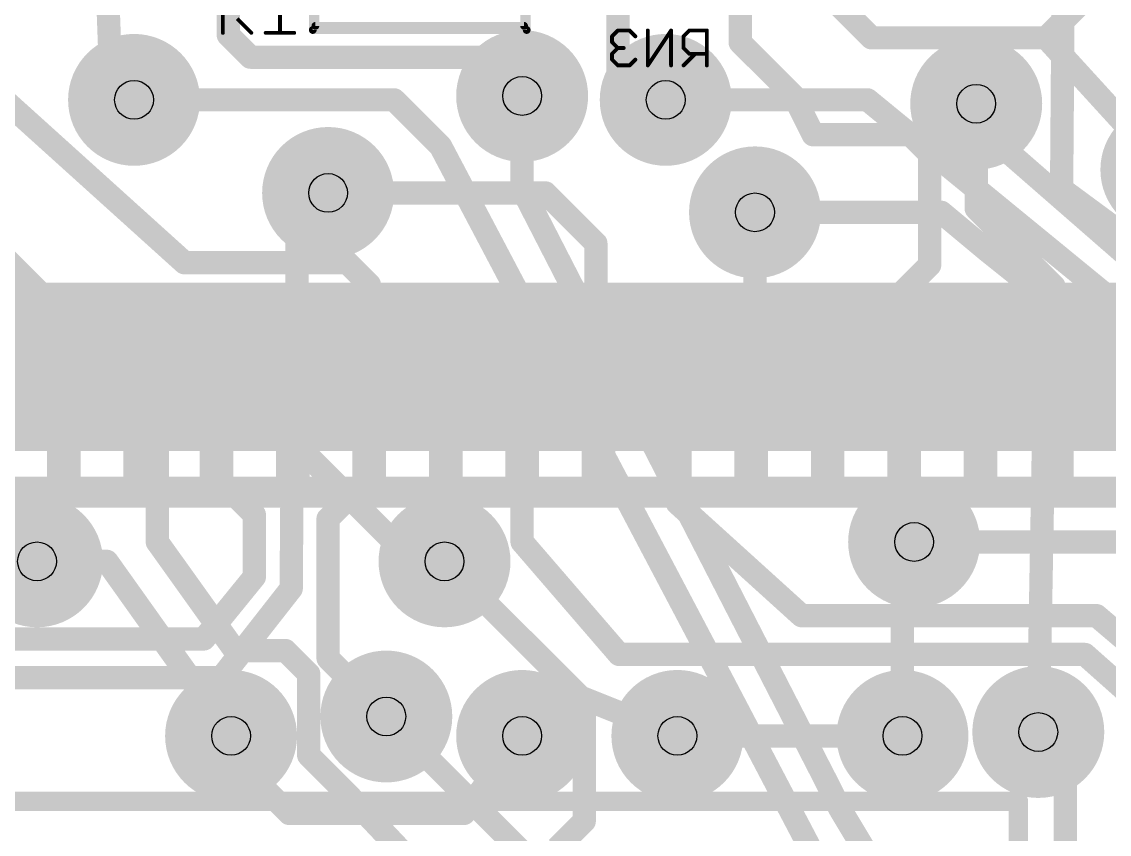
# Model space of a CAD drawing. Extents: x -10.2 to 81, y -3.9 to 69.4.
# Drawn here: x 55.78 to 62.9, y 38.22 to 43.54 of the extents above; entities that cross this region are included whole.
import ezdxf

# ---------------------------------------------------------------- set-up
doc = ezdxf.new("R2010")
doc.units = 0
for name, color, linetype in [('1', 22, 'CONTINUOUS'), ('16', 175, 'CONTINUOUS'), ('18', 82, 'CONTINUOUS'), ('21', 253, 'CONTINUOUS'), ('22', 253, 'CONTINUOUS'), ('25', 253, 'CONTINUOUS'), ('26', 253, 'CONTINUOUS'), ('29', 253, 'CONTINUOUS'), ('30', 253, 'CONTINUOUS'), ('32', 253, 'CONTINUOUS'), ('40', 175, 'CONTINUOUS'), ('44', 253, 'CONTINUOUS'), ('52', 253, 'CONTINUOUS')]:
    doc.layers.add(name, color=color, linetype=linetype)

# ---------------------------------------------------------------- blocks, each defined once
blk = doc.blocks.new('RECT')
blk.add_solid([(-0.5, -0.5), (0.5, -0.5), (-0.5, 0.5), (0.5, 0.5)])
blk = doc.blocks.new('ROUNDV')
at = {"const_width": 0.5}
blk.add_lwpolyline([(0, -0.25, 1), (0, 0.25, 1), (0, -0.25)], format="xyb", dxfattribs=at)

msp = doc.modelspace()

# ---------------------------------------------------------------- linework, layer by layer
at = {"layer": '1', "const_width": 0.1524}
for points in [[(60.0075, 44.7675), (61.341, 43.434)], [(62.484, 43.434), (62.992, 43.942)], [(61.341, 43.434), (62.484, 43.434)], [(62.484, 43.434), (63.2714, 42.5704)], [(58.2168, 43.0276), (56.515, 43.0276)], [(58.5216, 42.7228), (58.2168, 43.0276)], [(59.055, 42.4434), (59.055, 43.053)], [(59.9948, 43.0276), (61.3156, 43.0276)], [(61.3156, 43.0276), (67.6402, 37.846)], [(62.0776, 42.8244), (62.0268, 43.0022)], [(63.4746, 41.6052), (62.0776, 42.8244)], [(56.6674, 40.9956), (54.9148, 42.7482)], [(58.5216, 42.7228), (60.325, 39.3009)], [(57.785, 42.418), (57.5818, 42.2148)], [(59.055, 42.4434), (61.0362, 38.5826)], [(61.7982, 42.291), (60.579, 42.291)], [(62.103, 42.037), (61.7982, 42.291)], [(57.5818, 42.2148), (57.5818, 40.767)], [(62.103, 42.037), (62.484, 41.7322)], [(62.484, 41.7322), (62.4332, 38.8874)], [(56.6674, 40.132), (56.6674, 40.9956)], [(57.5818, 40.767), (58.3438, 40.005)], [(57.1754, 39.4208), (56.6674, 40.132)], [(61.5442, 39.9034), (61.6204, 40.132)], [(55.88, 40.005), (56.3372, 40.005)], [(56.3372, 40.005), (57.15, 38.862)], [(58.3438, 40.005), (58.547, 40.005)], [(61.5442, 38.862), (61.5442, 39.9034)], [(57.5056, 39.4208), (57.1754, 39.4208)], [(57.658, 39.2684), (57.5056, 39.4208)], [(60.325, 39.3009), (61.3028, 37.4341)], [(57.658, 38.735), (57.658, 39.2684)], [(59.055, 38.862), (59.309, 39.116)], [(59.309, 39.116), (59.436, 39.116)], [(59.436, 39.116), (60.071, 38.862)], [(59.309, 37.846), (58.166, 38.989)], [(57.912, 38.481), (57.658, 38.735)], [(61.1378, 38.3794), (61.0362, 38.5826)], [(57.912, 38.481), (58.801, 37.5389)], [(61.2902, 38.1254), (61.1378, 38.3794)]]:
    msp.add_lwpolyline(points, dxfattribs=at)
at = {"layer": '1', "const_width": 0.0762}
for points in [[(61.341, 43.4721, 1), (61.341, 43.3959)], [(61.3141, 43.4071, 1), (61.3679, 43.4609)], [(62.5122, 43.4597, 1), (62.4558, 43.4083)], [(62.4571, 43.4609, 1), (62.5109, 43.4071)], [(62.484, 43.3959, 1), (62.484, 43.4721)], [(56.515, 43.0657, 1), (56.515, 42.9895)], [(58.2437, 43.0545, 1), (58.1899, 43.0007)], [(58.2168, 42.9895, 1), (58.2168, 43.0657)], [(59.0931, 43.053, 1), (59.0169, 43.053)], [(59.9948, 43.0657, 1), (59.9948, 42.9895)], [(61.3397, 43.0571, 1), (61.2915, 42.9981)], [(61.3156, 42.9895, 1), (61.3156, 43.0657)], [(62.0634, 43.0127, 1), (61.9902, 42.9917)], [(62.1027, 42.8531, 1), (62.0525, 42.7957)], [(62.041, 42.8139, 1), (62.1142, 42.8349)], [(58.5553, 42.7406, 1), (58.4879, 42.705)], [(58.4947, 42.6959, 1), (58.5485, 42.7497)], [(57.8119, 42.3911, 1), (57.7581, 42.4449)], [(59.0889, 42.4608, 1), (59.0211, 42.426)], [(59.0169, 42.4434, 1), (59.0931, 42.4434)], [(60.579, 42.3291, 1), (60.579, 42.2529)], [(61.8226, 42.3203, 1), (61.7738, 42.2617)], [(61.7982, 42.2529, 1), (61.7982, 42.3291)], [(57.6199, 42.2148, 1), (57.5437, 42.2148)], [(57.5549, 42.2417, 1), (57.6087, 42.1879)], [(62.1268, 42.0668, 1), (62.0792, 42.0072)], [(62.0786, 42.0077, 1), (62.1274, 42.0663)], [(62.5221, 41.7315, 1), (62.4459, 41.7329)], [(62.4602, 41.7024, 1), (62.5078, 41.762)], [(56.7055, 40.9956, 1), (56.6293, 40.9956)], [(56.6405, 40.9687, 1), (56.6943, 41.0225)], [(57.5437, 40.767, 1), (57.6199, 40.767)], [(57.6087, 40.7939, 1), (57.5549, 40.7401)], [(56.6984, 40.1541, 1), (56.6364, 40.1099)], [(56.6293, 40.132, 1), (56.7055, 40.132)], [(61.6565, 40.12, 1), (61.5843, 40.144)], [(55.88, 40.0431, 1), (55.88, 39.9669)], [(56.3682, 40.0271, 1), (56.3062, 39.9829)], [(56.3372, 39.9669, 1), (56.3372, 40.0431)], [(58.3438, 40.0431, 1), (58.3438, 39.9669)], [(58.547, 39.9669, 1), (58.547, 40.0431)], [(58.3169, 39.9781, 1), (58.3707, 40.0319)], [(61.5823, 39.9034, 1), (61.5061, 39.9034)], [(61.5081, 39.9154, 1), (61.5803, 39.8914)], [(57.1754, 39.4589, 1), (57.1754, 39.3827)], [(57.1444, 39.3987, 1), (57.2064, 39.4429)], [(57.5325, 39.4477, 1), (57.4787, 39.3939)], [(57.5056, 39.3827, 1), (57.5056, 39.4589)], [(60.3588, 39.3186, 1), (60.2912, 39.2832)], [(57.6961, 39.2684, 1), (57.6199, 39.2684)], [(57.6311, 39.2415, 1), (57.6849, 39.2953)], [(60.2913, 39.2831, 1), (60.3587, 39.3187)], [(59.309, 39.1541, 1), (59.309, 39.0779)], [(59.3359, 39.0891, 1), (59.2821, 39.1429)], [(59.4501, 39.1514, 1), (59.4219, 39.0806)], [(59.436, 39.0779, 1), (59.436, 39.1541)], [(58.1929, 39.0159, 1), (58.1391, 38.9621)], [(60.0569, 38.8266, 1), (60.0851, 38.8974)], [(57.119, 38.8399, 1), (57.181, 38.8841)], [(59.0281, 38.8889, 1), (59.0819, 38.8351)], [(61.5061, 38.862, 1), (61.5823, 38.862)], [(62.3951, 38.8881, 1), (62.4713, 38.8867)], [(57.6849, 38.7619, 1), (57.6311, 38.7081)], [(57.6199, 38.735, 1), (57.6961, 38.735)], [(61.0703, 38.5996, 1), (61.0021, 38.5656)], [(61.0023, 38.5652, 1), (61.0701, 38.6)], [(57.9397, 38.5071, 1), (57.8843, 38.4549)], [(57.8851, 38.4541, 1), (57.9389, 38.5079)], [(61.1705, 38.399, 1), (61.1051, 38.3598)], [(61.1037, 38.3624, 1), (61.1719, 38.3964)]]:
    msp.add_lwpolyline(points, format="xyb", dxfattribs=at)
at = {"layer": '16', "const_width": 0.1524}
for points in [[(62.611, 45.72), (62.5856, 42.4434)], [(56.3319, 43.9985), (56.3573, 43.3123)], [(57.1319, 43.9985), (57.1319, 43.4521)], [(59.6822, 43.9927), (59.6822, 43.1878)], [(60.4822, 43.9927), (60.4822, 43.4038)], [(57.1319, 43.4521), (57.277, 43.307)], [(60.4822, 43.4038), (60.833, 43.053)], [(56.3573, 43.3123), (56.515, 43.0276)], [(57.277, 43.307), (58.801, 43.307)], [(58.801, 43.307), (59.055, 43.053)], [(55.5319, 43.1471), (56.8452, 41.9608)], [(59.6822, 43.1878), (59.9948, 43.0276)], [(60.833, 43.053), (60.96, 42.799)], [(62.0268, 42.3164), (62.0268, 43.0022)], [(60.96, 42.799), (61.595, 42.799)], [(61.595, 42.799), (61.722, 42.672)], [(61.722, 42.672), (61.722, 41.9457)], [(59.2074, 42.418), (57.785, 42.418)], [(59.5376, 42.0878), (59.2074, 42.418)], [(63.5547, 41.7283), (62.5856, 42.4434)], [(60.579, 42.291), (60.579, 41.3026)], [(62.5348, 41.8084), (62.0268, 42.3164)], [(59.5376, 41.2955), (59.5376, 42.0878)], [(57.912, 41.9608), (56.8452, 41.9608)], [(58.0547, 41.8181), (57.912, 41.9608)], [(61.722, 41.9457), (61.0547, 41.2784)], [(58.0547, 41.2784), (58.0547, 41.8181)], [(62.5547, 41.2784), (62.5348, 41.8084)], [(57.023, 41.2467), (57.0547, 41.2784)], [(57.023, 40.9926), (57.0547, 41.2784)], [(57.0484, 41.2721), (57.0547, 41.2784)], [(57.0547, 40.5575), (57.0547, 41.2784)], [(57.5437, 39.8653), (57.5547, 41.2784)], [(58.0547, 40.5541), (58.0547, 41.2784)], [(59.0547, 41.2784), (59.0547, 40.1323)], [(59.5547, 41.2784), (59.5376, 41.2955)], [(60.071, 40.386), (60.0547, 41.2784)], [(60.579, 41.3026), (60.5547, 41.2784)], [(61.087, 41.3107), (61.0547, 41.2784)], [(57.3024, 40.3098), (57.0547, 40.5575)], [(57.785, 40.2844), (58.0547, 40.5541)], [(60.8838, 39.6494), (60.071, 40.386)], [(57.3024, 39.9034), (57.3024, 40.3098)], [(57.785, 39.37), (57.785, 40.2844)], [(59.0547, 40.1323), (59.69, 39.3954)], [(61.6204, 40.132), (63.0428, 40.132)], [(55.88, 40.005), (55.6768, 40.005)], [(59.4614, 39.0906), (58.547, 40.005)], [(56.9722, 39.497), (57.3024, 39.9034)], [(57.5437, 39.8272), (57.5437, 39.8653)], [(57.0865, 39.243), (57.5437, 39.8272)], [(60.8838, 39.6494), (62.8142, 39.6494)], [(62.8142, 39.6494), (63.3222, 39.2176)], [(54.1655, 39.497), (56.9722, 39.497)], [(57.785, 39.37), (58.166, 38.989)], [(59.69, 39.3954), (62.738, 39.3954)], [(62.738, 39.3954), (63.1952, 38.989)], [(54.2925, 39.243), (57.0865, 39.243)], [(59.4614, 38.3032), (59.4614, 39.0906)], [(57.15, 38.862), (57.15, 38.735)], [(58.674, 38.354), (59.055, 38.862)], [(60.071, 38.862), (61.5442, 38.862)], [(62.484, 38.735), (62.4332, 38.8874)], [(62.611, 38.608), (62.4332, 38.8874)], [(57.15, 38.735), (57.531, 38.354)], [(62.611, 34.163), (62.611, 38.608)], [(57.531, 38.354), (58.674, 38.354)], [(59.2836, 38.1254), (59.4614, 38.3032)]]:
    msp.add_lwpolyline(points, dxfattribs=at)
at = {"layer": '16', "const_width": 0.0762}
for points in [[(57.1589, 43.479, 1), (57.105, 43.4251)], [(57.0938, 43.4521, 1), (57.17, 43.4521)], [(60.5091, 43.4308, 1), (60.4552, 43.3769)], [(60.4441, 43.4038, 1), (60.5203, 43.4038)], [(56.3907, 43.3307, 1), (56.324, 43.2938)], [(56.3193, 43.3109, 1), (56.3954, 43.3137)], [(57.277, 43.3451, 1), (57.277, 43.2689)], [(57.2501, 43.2801, 1), (57.3039, 43.3339)], [(58.8279, 43.3339, 1), (58.7741, 43.2801)], [(58.801, 43.2689, 1), (58.801, 43.3451)], [(59.6995, 43.2217, 1), (59.6648, 43.1539)], [(59.6441, 43.1878, 1), (59.7203, 43.1878)], [(56.4817, 43.0091, 1), (56.5483, 43.0461)], [(59.0281, 43.0261, 1), (59.0819, 43.0799)], [(59.9774, 42.9937, 1), (60.0122, 43.0615)], [(60.8671, 43.07, 1), (60.7989, 43.036)], [(60.8061, 43.0261, 1), (60.8599, 43.0799)], [(62.0649, 43.0022, 1), (61.9887, 43.0022)], [(60.96, 42.8371, 1), (60.96, 42.7609)], [(60.9259, 42.782, 1), (60.9941, 42.816)], [(61.6219, 42.8259, 1), (61.5681, 42.7721)], [(61.595, 42.7609, 1), (61.595, 42.8371)], [(61.7601, 42.672, 1), (61.6839, 42.672)], [(61.6951, 42.6451, 1), (61.7489, 42.6989)], [(57.785, 42.4561, 1), (57.785, 42.3799)], [(59.2343, 42.4449, 1), (59.1805, 42.3911)], [(59.2074, 42.3799, 1), (59.2074, 42.4561)], [(62.6082, 42.4741, 1), (62.563, 42.4127)], [(62.5475, 42.4437, 1), (62.6237, 42.4431)], [(60.6171, 42.291, 1), (60.5409, 42.291)], [(61.9887, 42.3164, 1), (62.0649, 42.3164)], [(62.0537, 42.3433, 1), (61.9999, 42.2895)], [(59.5757, 42.0878, 1), (59.4995, 42.0878)], [(59.5107, 42.0609, 1), (59.5645, 42.1147)], [(56.8452, 41.9989, 1), (56.8452, 41.9227)], [(56.8197, 41.9325, 1), (56.8707, 41.9891)], [(57.9389, 41.9877, 1), (57.8851, 41.9339)], [(57.912, 41.9227, 1), (57.912, 41.9989)], [(61.7489, 41.9187, 1), (61.6951, 41.9726)], [(61.6839, 41.9457, 1), (61.7601, 41.9457)], [(58.0928, 41.8181, 1), (58.0166, 41.8181)], [(58.0278, 41.7911, 1), (58.0817, 41.845)], [(62.5729, 41.8098, 1), (62.4967, 41.807)], [(62.5079, 41.7815, 1), (62.5617, 41.8353)], [(57.0928, 41.2784, 1), (57.0166, 41.2784)], [(57.0926, 41.2742, 1), (57.0169, 41.2826)], [(57.0817, 41.2514, 1), (57.0278, 41.3053)], [(57.0817, 41.2514, 1), (57.0278, 41.3053)], [(57.5928, 41.2781, 1), (57.5166, 41.2787)], [(58.0928, 41.2784, 1), (58.0166, 41.2784)], [(59.0928, 41.2784, 1), (59.0166, 41.2784)], [(59.5645, 41.3225, 1), (59.5107, 41.2686)], [(60.0928, 41.2791, 1), (60.0166, 41.2777)], [(60.6059, 41.2757, 1), (60.5521, 41.3296)], [(61.1139, 41.2837, 1), (61.0601, 41.3376)], [(56.9961, 41.2736, 1), (57.0499, 41.2197)], [(57.0215, 41.299, 1), (57.0753, 41.2451)], [(58.0166, 41.2784, 1), (58.0928, 41.2784)], [(59.4995, 41.2955, 1), (59.5757, 41.2955)], [(59.5278, 41.2514, 1), (59.5817, 41.3053)], [(60.5278, 41.3053, 1), (60.5817, 41.2514)], [(60.5409, 41.3026, 1), (60.6171, 41.3026)], [(61.0278, 41.3053, 1), (61.0817, 41.2514)], [(61.0278, 41.3053, 1), (61.0817, 41.2514)], [(62.5167, 41.277, 1), (62.5928, 41.2798)], [(56.9851, 40.9968, 1), (57.0609, 40.9884)], [(57.0817, 40.5844, 1), (57.0278, 40.5305)], [(57.0166, 40.5575, 1), (57.0928, 40.5575)], [(58.0166, 40.5541, 1), (58.0928, 40.5541)], [(58.0817, 40.5272, 1), (58.0278, 40.5811)], [(60.0966, 40.4142, 1), (60.0454, 40.3578)], [(57.3405, 40.3098, 1), (57.2643, 40.3098)], [(57.2755, 40.2829, 1), (57.3293, 40.3367)], [(57.8231, 40.2844, 1), (57.7469, 40.2844)], [(60.0329, 40.3853, 1), (60.1091, 40.3867)], [(57.7581, 40.3113, 1), (57.8119, 40.2575)], [(59.0166, 40.1323, 1), (59.0928, 40.1323)], [(59.0836, 40.1571, 1), (59.0259, 40.1074)], [(61.6204, 40.1701, 1), (61.6204, 40.0939)], [(55.88, 39.9669, 1), (55.88, 40.0431)], [(58.5739, 40.0319, 1), (58.5201, 39.9781)], [(57.2643, 39.9034, 1), (57.3405, 39.9034)], [(57.332, 39.8794, 1), (57.2728, 39.9274)], [(57.5818, 39.8653, 1), (57.5056, 39.8653)], [(57.5056, 39.8656, 1), (57.5818, 39.865)], [(57.5056, 39.8272, 1), (57.5818, 39.8272)], [(57.5737, 39.8037, 1), (57.5137, 39.8507)], [(60.8838, 39.6875, 1), (60.8838, 39.6113)], [(62.8389, 39.6784, 1), (62.7895, 39.6204)], [(62.8142, 39.6113, 1), (62.8142, 39.6875)], [(60.8582, 39.6212, 1), (60.9094, 39.6776)], [(56.9426, 39.521, 1), (57.0018, 39.473)], [(56.9722, 39.4589, 1), (56.9722, 39.5351)], [(57.8119, 39.3969, 1), (57.7581, 39.3431)], [(59.69, 39.4335, 1), (59.69, 39.3573)], [(59.6611, 39.3705, 1), (59.7189, 39.4203)], [(62.7633, 39.4239, 1), (62.7127, 39.3669)], [(62.738, 39.3573, 1), (62.738, 39.4335)], [(57.7469, 39.37, 1), (57.8231, 39.37)], [(57.0565, 39.2665, 1), (57.1165, 39.2195)], [(57.0865, 39.2049, 1), (57.0865, 39.2811)], [(59.4995, 39.0906, 1), (59.4233, 39.0906)], [(59.4345, 39.0637, 1), (59.4883, 39.1175)], [(58.1391, 38.9621, 1), (58.1929, 39.0159)], [(57.1881, 38.862, 1), (57.1119, 38.862)], [(59.0855, 38.8391, 1), (59.0245, 38.8849)], [(60.071, 38.9001, 1), (60.071, 38.8239)], [(61.5442, 38.8239, 1), (61.5442, 38.9001)], [(62.4653, 38.9079, 1), (62.4011, 38.8669)], [(62.4693, 38.8994, 1), (62.3971, 38.8754)], [(57.1769, 38.7619, 1), (57.1231, 38.7081)], [(57.1119, 38.735, 1), (57.1881, 38.735)], [(62.4479, 38.723, 1), (62.5201, 38.747)], [(62.6491, 38.608, 1), (62.5729, 38.608)], [(62.5789, 38.5875, 1), (62.6431, 38.6285)], [(57.531, 38.3921, 1), (57.531, 38.3159)], [(57.5041, 38.3271, 1), (57.5579, 38.3809)], [(58.6435, 38.3769, 1), (58.7045, 38.3311)], [(58.674, 38.3159, 1), (58.674, 38.3921)], [(59.4883, 38.2763, 1), (59.4345, 38.3301)], [(59.4233, 38.3032, 1), (59.4995, 38.3032)]]:
    msp.add_lwpolyline(points, format="xyb", dxfattribs=at)
at = {"layer": '21', "const_width": 0.127}
for points in [[(62.3028, 38.4341), (53.3028, 38.4341)], [(62.3028, 29.4341), (62.3028, 38.4341)]]:
    msp.add_lwpolyline(points, dxfattribs=at)
at = {"layer": '21', "const_width": 0.0635}
for points in [[(62.3345, 38.4341, 1), (62.271, 38.4341)], [(62.3028, 38.4024, 1), (62.3028, 38.4659)]]:
    msp.add_lwpolyline(points, format="xyb", dxfattribs=at)
at = {"layer": '22'}
for points, const_width in [([(57.6848, 46.4851), (57.6848, 43.4851)], 0.0508), ([(59.0848, 43.4851), (59.0848, 46.4851)], 0.0508), ([(57.6848, 43.4851), (59.0848, 43.4851)], 0.0508), ([(51.6547, 40.4584), (64.4547, 40.4584)], 0.2032)]:
    msp.add_lwpolyline(points, dxfattribs=dict(at, const_width=const_width))
at = {"layer": '22', "const_width": 0.0254}
for points in [[(57.6848, 43.4978, 1), (57.6848, 43.4724)], [(57.6721, 43.4851, 1), (57.6975, 43.4851)], [(59.0721, 43.4851, 1), (59.0975, 43.4851)], [(59.0848, 43.4724, 1), (59.0848, 43.4978)]]:
    msp.add_lwpolyline(points, format="xyb", dxfattribs=at)
at = {"layer": '25', "const_width": 0.0254}
for points in [[(57.0961, 43.4664), (57.0961, 43.746)], [(57.47, 43.746), (57.47, 43.4664)], [(57.1893, 43.5596), (57.2825, 43.4664)], [(57.3768, 43.4664), (57.5632, 43.4664)]]:
    msp.add_lwpolyline(points, dxfattribs=at)
at = {"layer": '25', "const_width": 0.0127}
for points in [[(57.0898, 43.4664, 1), (57.1025, 43.4664)], [(57.278, 43.4619, 1), (57.287, 43.4709)], [(57.3768, 43.4728, 1), (57.3768, 43.4601)], [(57.4636, 43.4664, 1), (57.4763, 43.4664)], [(57.5632, 43.4601, 1), (57.5632, 43.4728)]]:
    msp.add_lwpolyline(points, format="xyb", dxfattribs=at)
at = {"layer": '26', "const_width": 0.0254}
for points in [[(59.6816, 43.4819), (59.6435, 43.4438)], [(59.7579, 43.4819), (59.6816, 43.4819)], [(59.796, 43.4438), (59.7579, 43.4819)], [(60.0299, 43.4819), (59.8774, 43.2531)], [(59.8774, 43.2531), (59.8774, 43.4819)], [(60.0299, 43.2531), (60.0299, 43.4819)], [(60.1494, 43.4819), (60.1113, 43.4438)], [(60.2638, 43.4819), (60.1494, 43.4819)], [(60.2638, 43.2531), (60.2638, 43.4819)], [(59.6435, 43.4438), (59.6435, 43.4057)], [(59.6435, 43.4057), (59.6816, 43.3675)], [(60.1113, 43.4438), (60.1113, 43.3675)], [(59.6816, 43.3675), (59.6435, 43.3294)], [(59.6816, 43.3675), (59.7198, 43.3675)], [(60.1113, 43.3675), (60.1494, 43.3294)], [(59.6435, 43.3294), (59.6435, 43.2913)], [(59.6435, 43.2913), (59.6816, 43.2531)], [(59.7579, 43.2531), (59.796, 43.2913)], [(60.1875, 43.3294), (60.1113, 43.2531)], [(60.1494, 43.3294), (60.2638, 43.3294)], [(59.6816, 43.2531), (59.7579, 43.2531)]]:
    msp.add_lwpolyline(points, dxfattribs=at)
at = {"layer": '26', "const_width": 0.0127}
for points in [[(59.6816, 43.4883, 1), (59.6816, 43.4756)], [(59.6861, 43.4774, 1), (59.6772, 43.4864)], [(59.7624, 43.4864, 1), (59.7534, 43.4774)], [(59.7579, 43.4756, 1), (59.7579, 43.4883)], [(59.8837, 43.4819, 1), (59.871, 43.4819)], [(60.0363, 43.4819, 1), (60.0236, 43.4819)], [(60.0352, 43.4784, 1), (60.0246, 43.4855)], [(60.1494, 43.4883, 1), (60.1494, 43.4756)], [(60.1539, 43.4774, 1), (60.1449, 43.4864)], [(60.2701, 43.4819, 1), (60.2574, 43.4819)], [(60.2638, 43.4756, 1), (60.2638, 43.4883)], [(59.639, 43.4483, 1), (59.648, 43.4393)], [(59.648, 43.4102, 1), (59.639, 43.4012)], [(59.6499, 43.4438, 1), (59.6372, 43.4438)], [(59.7915, 43.4393, 1), (59.8005, 43.4483)], [(60.1176, 43.4438, 1), (60.1049, 43.4438)], [(60.1068, 43.4483, 1), (60.1158, 43.4393)], [(59.6372, 43.4057, 1), (59.6499, 43.4057)], [(59.6816, 43.3739, 1), (59.6816, 43.3612)], [(59.6861, 43.363, 1), (59.6772, 43.372)], [(59.6772, 43.363, 1), (59.6861, 43.372)], [(59.7198, 43.3612, 1), (59.7198, 43.3739)], [(60.1158, 43.372, 1), (60.1068, 43.363)], [(60.1049, 43.3675, 1), (60.1176, 43.3675)], [(59.639, 43.3339, 1), (59.648, 43.3249)], [(59.648, 43.2958, 1), (59.639, 43.2868)], [(59.6499, 43.3294, 1), (59.6372, 43.3294)], [(59.6372, 43.2913, 1), (59.6499, 43.2913)], [(59.8005, 43.2868, 1), (59.7915, 43.2958)], [(60.1494, 43.3357, 1), (60.1494, 43.3231)], [(60.1449, 43.3249, 1), (60.1539, 43.3339)], [(60.192, 43.3249, 1), (60.183, 43.3339)], [(60.2638, 43.3231, 1), (60.2638, 43.3357)], [(59.6816, 43.2595, 1), (59.6816, 43.2468)], [(59.6772, 43.2486, 1), (59.6861, 43.2576)], [(59.7534, 43.2576, 1), (59.7624, 43.2486)], [(59.7579, 43.2468, 1), (59.7579, 43.2595)], [(59.8721, 43.2567, 1), (59.8827, 43.2496)], [(59.871, 43.2531, 1), (59.8837, 43.2531)], [(60.0236, 43.2531, 1), (60.0363, 43.2531)], [(60.1068, 43.2576, 1), (60.1158, 43.2486)], [(60.2574, 43.2531, 1), (60.2701, 43.2531)]]:
    msp.add_lwpolyline(points, format="xyb", dxfattribs=at)
at = {"layer": '40', "const_width": 0.0508}
for points in [[(57.7018, 46.4581), (57.7018, 43.5121)], [(59.0678, 43.5121), (59.0678, 46.4581)], [(57.7018, 43.5121), (59.0678, 43.5121)]]:
    msp.add_lwpolyline(points, dxfattribs=at)
at = {"layer": '40', "const_width": 0.0254}
for points in [[(57.7018, 43.5248, 1), (57.7018, 43.4994)], [(57.6891, 43.5121, 1), (57.7145, 43.5121)], [(59.0551, 43.5121, 1), (59.0805, 43.5121)], [(59.0678, 43.4994, 1), (59.0678, 43.5248)]]:
    msp.add_lwpolyline(points, format="xyb", dxfattribs=at)
at = {"layer": '44'}
for centre in [(56.515, 43.0276), (59.055, 43.053), (59.9948, 43.0276), (62.0268, 43.0022), (57.785, 42.418), (60.579, 42.291), (61.6204, 40.132), (55.88, 40.005), (58.547, 40.005), (58.166, 38.989), (62.4332, 38.8874), (57.15, 38.862), (59.055, 38.862), (60.071, 38.862), (61.5442, 38.862)]:
    msp.add_circle(centre, 0.127, dxfattribs=at)

# ---------------------------------------------------------------- block references
at = {"layer": '16', "xscale": 0.3, "yscale": 0.9, "rotation": 180}
for p in [(56.0547, 41.2784), (56.5547, 41.2784), (57.0547, 41.2784), (57.5547, 41.2784), (58.0547, 41.2784), (58.5547, 41.2784), (59.0547, 41.2784), (59.5547, 41.2784), (60.0547, 41.2784), (60.5547, 41.2784), (61.0547, 41.2784), (61.5547, 41.2784), (62.0547, 41.2784), (62.5547, 41.2784)]:
    msp.add_blockref('RECT', p, dxfattribs=at)
at = {"layer": '18', "xscale": 0.6604, "yscale": 0.6604}
for p in [(56.515, 43.0276), (56.515, 43.0276), (59.055, 43.053), (59.055, 43.053), (59.9948, 43.0276), (59.9948, 43.0276), (62.0268, 43.0022), (62.0268, 43.0022), (57.785, 42.418), (57.785, 42.418), (60.579, 42.291), (60.579, 42.291), (61.6204, 40.132), (61.6204, 40.132), (55.88, 40.005), (55.88, 40.005), (58.547, 40.005), (58.547, 40.005), (58.166, 38.989), (58.166, 38.989), (57.15, 38.862), (57.15, 38.862), (59.055, 38.862), (59.055, 38.862), (60.071, 38.862), (60.071, 38.862), (61.5442, 38.862), (61.5442, 38.862), (62.4332, 38.8874), (62.4332, 38.8874)]:
    msp.add_blockref('ROUNDV', p, dxfattribs=at)
at = {"layer": '29', "xscale": 0.8636, "yscale": 0.8636}
for p in [(56.515, 43.0276), (59.055, 43.053), (59.9948, 43.0276), (62.0268, 43.0022), (63.2714, 42.5704), (57.785, 42.418), (60.579, 42.291), (61.6204, 40.132), (55.88, 40.005), (58.547, 40.005), (58.166, 38.989), (57.15, 38.862), (59.055, 38.862), (60.071, 38.862), (61.5442, 38.862), (62.4332, 38.8874)]:
    msp.add_blockref('ROUNDV', p, dxfattribs=at)
at = {"layer": '30', "xscale": 0.8636, "yscale": 0.8636}
for p in [(56.515, 43.0276), (59.055, 43.053), (59.9948, 43.0276), (62.0268, 43.0022), (63.2714, 42.5704), (57.785, 42.418), (60.579, 42.291), (61.6204, 40.132), (55.88, 40.005), (58.547, 40.005), (58.166, 38.989), (57.15, 38.862), (59.055, 38.862), (60.071, 38.862), (61.5442, 38.862), (62.4332, 38.8874)]:
    msp.add_blockref('ROUNDV', p, dxfattribs=at)
at = {"layer": '30', "xscale": 0.5032, "yscale": 1.1032, "rotation": 180}
for p in [(55.5547, 41.2784), (56.0547, 41.2784), (56.5547, 41.2784), (57.0547, 41.2784), (57.5547, 41.2784), (58.0547, 41.2784), (58.5547, 41.2784), (59.0547, 41.2784), (59.5547, 41.2784), (60.0547, 41.2784), (60.5547, 41.2784), (61.0547, 41.2784), (61.5547, 41.2784), (62.0547, 41.2784), (62.5547, 41.2784), (63.0547, 41.2784)]:
    msp.add_blockref('RECT', p, dxfattribs=at)
at = {"layer": '32', "xscale": 0.3, "yscale": 0.9, "rotation": 180}
for p in [(56.0547, 41.2784), (56.5547, 41.2784), (57.0547, 41.2784), (57.5547, 41.2784), (58.0547, 41.2784), (58.5547, 41.2784), (59.0547, 41.2784), (59.5547, 41.2784), (60.0547, 41.2784), (60.5547, 41.2784), (61.0547, 41.2784), (61.5547, 41.2784), (62.0547, 41.2784), (62.5547, 41.2784)]:
    msp.add_blockref('RECT', p, dxfattribs=at)
at = {"layer": '52', "xscale": 0.22, "yscale": 1.1, "rotation": 180}
for p in [(56.0547, 41.0384), (56.5547, 41.0384), (57.0547, 41.0384), (57.5547, 41.0384), (58.0547, 41.0384), (58.5547, 41.0384), (59.0547, 41.0384), (59.5547, 41.0384), (60.0547, 41.0384), (60.5547, 41.0384), (61.0547, 41.0384), (61.5547, 41.0384), (62.0547, 41.0384), (62.5547, 41.0384)]:
    msp.add_blockref('RECT', p, dxfattribs=at)

doc.saveas('drawing.dxf')
